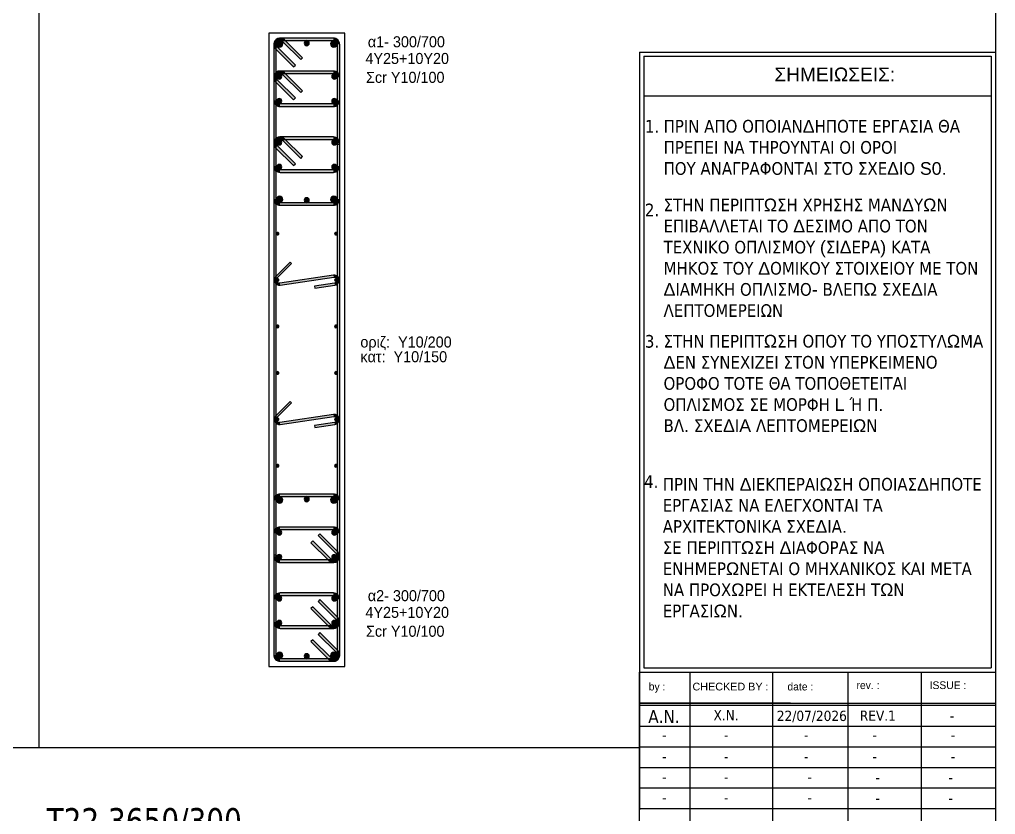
# Model space of a CAD drawing. Header units: millimetres. Extents: x -2171 to 1563, y -1758 to -1505.
# Drawn here: x -843.94 to -824.69, y -1616.94 to -1601.25 of the extents above; entities that cross this region are included whole.
import ezdxf

# ---------------------------------------------------------------- set-up
doc = ezdxf.new("R2010")
doc.units = ezdxf.units.MM
for name, color, linetype in [('-S-A3 PAGE', 3, 'Continuous'), ('-S_TEXT', 3, 'Continuous'), ('Col_Det', 7, 'Continuous'), ('Col_Det_Fill', 7, 'Continuous'), ('Geo_Col_Pro_1', 7, 'Continuous'), ('pinakaki', 153, 'Continuous')]:
    doc.layers.add(name, color=color, linetype=linetype)
doc.layers.add('TEXT', color=20, linetype='Continuous', lineweight=13)
doc.styles.add('S1Arl22_b_934_161', font='arial.ttf', dxfattribs={"width": 0.933629, "height": 0.002175})
doc.styles.get("Standard").update_dxf_attribs({"font": 'tahoma.ttf'})

# ---------------------------------------------------------------- blocks, each defined once
blk = doc.blocks.new('PINAKAKI')
at = {"layer": '-S-A3 PAGE', "ltscale": 5}
blk.add_line((121995.588, -208359.262), (121988.733, -208359.262), dxfattribs=at)
at = {"color": 0}
for p, q in [((121988.65, -208358.392), (121988.65, -208373.351)), ((121988.65, -208358.392), (121995.67, -208358.392)), ((121995.67, -208358.392), (121995.669, -208370.631)), ((121988.733, -208358.475), (121988.733, -208370.548)), ((121988.733, -208358.475), (121995.588, -208358.475)), ((121995.588, -208358.475), (121995.588, -208370.548)), ((121988.732, -208370.548), (121995.587, -208370.548)), ((121988.649, -208370.631), (121995.669, -208370.631)), ((121989.64, -208370.631), (121989.64, -208374.541)), ((121991.28, -208374.541), (121991.28, -208370.631)), ((121992.766, -208374.541), (121992.766, -208370.631)), ((121994.208, -208374.541), (121994.208, -208370.631)), ((121991.624, -208371.24), (121988.651, -208371.24)), ((121988.651, -208371.24), (121995.67, -208371.24)), ((121995.67, -208371.291), (121988.651, -208371.291)), ((121995.67, -208371.24), (121995.67, -208371.291))]:
    blk.add_line(p, q, dxfattribs=at)
at = {"color": 3}
blk.add_line((121995.67, -208372.455), (121995.67, -208374.541), dxfattribs=at)
at = {"color": 0}
blk.add_lwpolyline([(121988.651, -208370.631), (121995.67, -208370.631), (121995.67, -208374.541), (121988.651, -208374.541)], close=True, dxfattribs=at)
blk.add_lwpolyline([(121988.651, -208370.631), (121995.67, -208370.631), (121995.67, -208374.541), (121988.651, -208374.541)], close=True, dxfattribs=at)
for points in [[(121988.651, -208371.697), (121995.67, -208371.697)], [(121988.651, -208372.103), (121995.67, -208372.103)], [(121988.651, -208372.51), (121995.67, -208372.51)], [(121988.651, -208372.916), (121995.67, -208372.916)], [(121988.651, -208373.322), (121995.67, -208373.322)]]:
    blk.add_lwpolyline(points, dxfattribs=at)
at = {"layer": '-S_TEXT', "color": 3}
for s, p in [('1.', (121988.755, -208359.983)), ('2.', (121988.755, -208361.633)), ('3.', (121988.755, -208364.226)), ('4.', (121988.739, -208366.994))]:
    blk.add_text(s, height=0.25, dxfattribs=at).set_placement(p)
at = {"layer": '-S_TEXT', "color": 3, "char_height": 0.25, "attachment_point": 1}
for s, insert in [('ΠΡΙΝ ΑΠΟ ΟΠΟΙΑΝ{\\fArial|b0|i0|c186|p34;Δ}ΗΠΟΤΕ ΕΡΓΑΣΙΑ ΘΑ ΠΡΕΠΕΙ ΝΑ ΤΗΡΟΥΝΤΑΙ ΟΙ ΟΡΟΙ\\PΠΟΥ ΑΝΑΓΡΑΦΟΝΤΑΙ ΣΤΟ ΣΧΕ{\\fArial|b0|i0|c186|p34;Δ}ΙΟ {\\fArial|b0|i0|c186|p34;S0.}', (121989.123, -208359.731)), ('ΣΤΗΝ ΠΕΡΙΠΤ{\\fArial|b0|i0|c186|p34;Ω}ΣΗ ΧΡΗΣΗΣ ΜΑΝ{\\fArial|b0|i0|c186|p34;Δ}Υ{\\fArial|b0|i0|c186|p34;Ω}Ν ΕΠΙΒΑΛΛΕΤΑΙ ΤΟ {\\fArial|b0|i0|c186|p34;Δ}ΕΣΙΜΟ ΑΠΟ ΤΟΝ ΤΕΧΝΙΚΟ ΟΠΛΙΣΜΟΥ {\\fArial|b0|i0|c186|p34;(}ΣΙ{\\fArial|b0|i0|c186|p34;Δ}ΕΡΑ{\\fArial|b0|i0|c186|p34;) }ΚΑΤΑ ΜΗΚΟΣ ΤΟΥ {\\fArial|b0|i0|c186|p34;Δ}ΟΜΙΚΟΥ ΣΤΟΙΧΕΙΟΥ ΜΕ ΤΟΝ {\\fArial|b0|i0|c186|p34;Δ}ΙΑΜΗΚΗ ΟΠΛΙΣΜΟ{\\fArial|b0|i0|c186|p34;- }ΒΛΕΠ{\\fArial|b0|i0|c186|p34;Ω }ΣΧΕ{\\fArial|b0|i0|c186|p34;Δ}ΙΑ ΛΕΠΤΟΜΕΡΕΙΩΝ', (121989.123, -208361.284)), ('ΣΤΗΝ ΠΕΡΙΠΤ{\\fArial|b0|i0|c186|p34;Ω}ΣΗ ΟΠΟΥ ΤΟ ΥΠΟΣΤΥΛ{\\fArial|b0|i0|c186|p34;Ω}ΜΑ {\\fArial|b0|i0|c186|p34;Δ}ΕΝ ΣΥΝΕΧΙΖΕΙ ΣΤΟΝ ΥΠΕΡΚΕΙΜΕΝΟ ΟΡΟΦΟ ΤΟΤΕ ΘΑ ΤΟΠΟΘΕΤΕΙΤΑΙ ΟΠΛΙΣΜΟΣ ΣΕ ΜΟΡΦΗ {\\fArial|b0|i0|c186|p34;L }Ή Π{\\fArial|b0|i0|c186|p34;.  \\P}ΒΛ{\\fArial|b0|i0|c186|p34;. }ΣΧΕ{\\fArial|b0|i0|c186|p34;Δ}Ι{\\fArial|b0|i0|c186|p34;A }ΛΕΠΤΟΜΕΡΕΙ{\\fArial|b0|i0|c186|p34;Ω}Ν', (121989.123, -208363.973)), ('ΠΡΙΝ ΤΗΝ {\\fArial|b0|i0|c186|p34;Δ}ΙΕΚΠΕΡΑΙ{\\fArial|b0|i0|c186|p34;Ω}ΣΗ ΟΠΟΙΑΣ{\\fArial|b0|i0|c186|p34;Δ}ΗΠΟΤΕ ΕΡΓΑΣΙΑΣ ΝΑ ΕΛΕΓΧΟΝΤΑΙ ΤΑ ΑΡΧΙΤΕΚΤΟΝΙΚΑ ΣΧΕ{\\fArial|b0|i0|c186|p34;Δ}ΙΑ{\\fArial|b0|i0|c186|p34;.\\P}ΣΕ ΠΕΡΙΠΤ{\\fArial|b0|i0|c186|p34;Ω}ΣΗ {\\fArial|b0|i0|c186|p34;Δ}ΙΑΦΟΡΑΣ ΝΑ ΕΝΗΜΕΡ{\\fArial|b0|i0|c186|p34;Ω}ΝΕΤΑΙ Ο ΜΗΧΑΝΙΚΟΣ ΚΑΙ ΜΕΤΑ ΝΑ ΠΡΟΧ{\\fArial|b0|i0|c186|p34;Ω}ΡΕΙ Η ΕΚΤΕΛΕΣΗ Τ{\\fArial|b0|i0|c186|p34;Ω}Ν ΕΡΓΑΣΙ{\\fArial|b0|i0|c186|p34;Ω}Ν{\\fArial|b0|i0|c186|p34;.}', (121989.107, -208366.797))]:
    blk.add_mtext_dynamic_manual_height_columns(s, width=6.38621, gutter_width=1, heights=[0], dxfattribs=dict(at, insert=insert))
at = {"layer": 'pinakaki', "ltscale": 0.005, "insert": (121991.31, -208358.698), "char_height": 0.26955, "width": 6.67467, "attachment_point": 1}
blk.add_mtext('{\\fArial|b0|i0|c161|p34;ΣΗΜΕΙΩΣΕΙΣ:}', dxfattribs=at)
at = {"layer": 'TEXT', "color": 0, "attachment_point": 1}
for s, insert, char_height, width in [('\\pi0.20581;{\\fBankGothic Lt BT|b0|i0|c161|p34;\\C7;by :}', (121988.625, -208370.839), 0.15234, 0.91751), ('\\pi0.49205;{\\fArial|b0|i0|c186|p34;\\C7;CHECKED BY\\fBankGothic Lt BT|b0|i0|c161|p34; :}', (121989.201, -208370.839), 0.15234, 2.53906), ('\\pi0.83455;{\\fBankGothic Lt BT|b0|i0|c0|p34;\\C7;date :}', (121990.732, -208370.839), 0.15234, 2.53906), ('{\\fBankGothic Lt BT|b0|i0|c161|p34;\\C7;rev\\fBankGothic Lt BT|b0|i0|c0|p34;.\\fBankGothic Lt BT|b0|i0|c161|p34; :}', (121992.929, -208370.812), 0.152344, 2.53906), ('{\\fBankGothic Lt BT|b0|i0|c0|p34;\\C7;ISSUE\\fBankGothic Lt BT|b0|i0|c161|p34; :}', (121994.371, -208370.812), 0.15234, 2.53906), ('\\pi0.19627;{\\C7;A\\fTahoma|b0|i0|c161|p34;.\\fTahoma|b0|i0|c0|p34;N\\fTahoma|b0|i0|c161|p34;.}', (121988.625, -208371.379), 0.25391, 1.01563), ('\\pi1.02419;{\\H0.8x;\\C7;X.N.}', (121989.084, -208371.379), 0.25391, 2.53906), ('{\\fTahoma|b0|i0|c0|p34;\\C7;22\\fTahoma|b0|i0|c161|p34;/\\fTahoma|b0|i0|c0|p34;07\\fTahoma|b0|i0|c161|p34;/202\\fTahoma|b0|i0|c0|p34;6}', (121991.357, -208371.391), 0.203125, 1.35307), ('\\pi0.28843;{\\H0.8x;\\C7;REV.1}', (121992.706, -208371.388), 0.25391, 1.26753), ('\\pi0.54551;{\\H0.8x;\\C7; \\fTahoma|b0|i0|c161|p34;-}', (121994.148, -208371.388), 0.25391, 1.26753), ('\\pi0.46934;{\\H0.8x;\\C7;-}', (121988.625, -208371.768), 0.25391, 1.01563), ('\\pi1.23106;{\\H0.8x;\\C7;-}', (121989.084, -208371.768), 0.25391, 2.53906), ('\\pi1.09396;{\\H0.8x;\\C7;   -}', (121990.571, -208371.768), 0.25391, 2.53906), ('\\pi1.23106;{\\H0.8x;\\C7;-}', (121992.012, -208371.768), 0.25391, 2.53906), ('\\pi1.23106;{\\H0.8x;\\C7;-}', (121993.558, -208371.768), 0.25391, 2.53906), ('\\pi0.46934;{\\H0.8x;\\C7;-}', (121988.625, -208372.192), 0.25391, 1.01563), ('\\pi1.23106;{\\H0.8x;\\C7;-}', (121989.084, -208372.192), 0.25391, 2.53906), ('\\pi1.09396;{\\H0.8x;\\C7;   -}', (121990.571, -208372.192), 0.25391, 2.53906), ('\\pi1.23106;{\\H0.8x;\\C7;-}', (121992.012, -208372.192), 0.25391, 2.53906), ('\\pi1.23106;{\\H0.8x;\\C7;-}', (121993.558, -208372.192), 0.25391, 2.53906), ('\\pi0.46934;{\\H0.8x;\\C7;-}', (121988.625, -208372.598), 0.25391, 1.01563), ('\\pi1.23106;{\\H0.8x;\\C7;-}', (121989.084, -208372.598), 0.25391, 2.53906), ('\\pi1.23106;{\\H0.8x;\\C7;-}', (121990.732, -208372.598), 0.25391, 2.53906), ('\\pi0.5953;{\\fTahoma|b0|i0|c161|p34;\\H0.8x;\\C7;-}', (121992.706, -208372.607), 0.25391, 1.26753), ('\\pi0.5953;{\\fTahoma|b0|i0|c161|p34;\\H0.8x;\\C7;-}', (121994.148, -208372.607), 0.25391, 1.26753), ('\\pi0.46934;{\\H0.8x;\\C7;-}', (121988.625, -208373.004), 0.25391, 1.01563), ('\\pi1.23106;{\\H0.8x;\\C7;-}', (121989.084, -208373.004), 0.25391, 2.53906), ('\\pi1.23106;{\\H0.8x;\\C7;-}', (121990.732, -208373.004), 0.25391, 2.53906), ('\\pi0.5953;{\\fTahoma|b0|i0|c161|p34;\\H0.8x;\\C7;-}', (121992.706, -208373.013), 0.25391, 1.26753), ('\\pi0.5953;{\\fTahoma|b0|i0|c161|p34;\\H0.8x;\\C7;-}', (121994.148, -208373.013), 0.25391, 1.26753)]:
    blk.add_mtext(s, dxfattribs=dict(at, insert=insert, char_height=char_height, width=width))
at = {"layer": 'TEXT', "insert": (121992.706, -208371.388), "char_height": 0.25391, "width": 1.26753, "attachment_point": 1}
blk.add_mtext('{\\fTahoma|b0|i0|c0|p34;\\H0.8x;\\C7; }', dxfattribs=at)

msp = doc.modelspace()

# ---------------------------------------------------------------- hatches: boundary and pattern name
at = {"layer": 'Col_Det_Fill'}
for color, points in [(252, [(-838.744, -1601.6903), (-838.7087, -1601.655, 0.6681786), (-838.9221, -1601.7434), (-838.8721, -1601.7434, -0.6681786)]), (252, [(-838.7971, -1601.6684), (-838.7971, -1601.6184, 0.6681786), (-838.8855, -1601.8318), (-838.8501, -1601.7964, -0.6681786)]), (12, [(-838.8059, -1601.672, 0.4142136), (-838.8684, -1601.7345, 0.4142136), (-838.8059, -1601.797, 0.4142136), (-838.7434, -1601.7345, 0.4142136)]), (252, [(-837.7471, -1601.6684), (-837.7471, -1601.6184), (-838.7971, -1601.6184), (-838.7971, -1601.6684)]), (252, [(-838.3905, -1602.0439), (-838.3551, -1602.0085), (-838.7087, -1601.655), (-838.744, -1601.6903)]), (12, [(-838.2721, -1601.6684, 0.4142136), (-838.3221, -1601.7184, 0.4142136), (-838.2721, -1601.7684, 0.4142136), (-838.2221, -1601.7184, 0.4142136)]), (12, [(-837.7382, -1601.672, 0.4142136), (-837.8007, -1601.7345, 0.4142136), (-837.7382, -1601.797, 0.4142136), (-837.6757, -1601.7345, 0.4142136)]), (252, [(-837.6721, -1601.7434), (-837.6221, -1601.7434, 0.4142136), (-837.7471, -1601.6184), (-837.7471, -1601.6684, -0.4142136)]), (252, [(-838.8721, -1601.7434), (-838.9221, -1601.7434), (-838.9221, -1604.7934), (-838.8721, -1604.7934)]), (252, [(-838.8501, -1601.7964), (-838.8855, -1601.8318), (-838.5319, -1602.1853), (-838.4966, -1602.15)]), (252, [(-837.6721, -1604.7934), (-837.6221, -1604.7934), (-837.6221, -1601.7434), (-837.6721, -1601.7434)]), (252, [(-838.744, -1602.3403), (-838.7087, -1602.305, 0.6681786), (-838.9221, -1602.3934), (-838.8721, -1602.3934, -0.6681786)]), (252, [(-838.7971, -1602.3184), (-838.7971, -1602.2684, 0.6681786), (-838.8855, -1602.4818), (-838.8501, -1602.4464, -0.6681786)]), (252, [(-837.7471, -1602.3184), (-837.7471, -1602.2684), (-838.7971, -1602.2684), (-838.7971, -1602.3184)]), (252, [(-837.6721, -1602.3934), (-837.6221, -1602.3934, 0.4142136), (-837.7471, -1602.2684), (-837.7471, -1602.3184, -0.4142136)]), (252, [(-838.8721, -1602.3934), (-838.9221, -1602.3934), (-838.9221, -1602.8434), (-838.8721, -1602.8434)]), (252, [(-838.8501, -1602.4464), (-838.8855, -1602.4818), (-838.5319, -1602.8353), (-838.4966, -1602.8)]), (56, [(-838.8148, -1602.3257, 0.4142136), (-838.8648, -1602.3757, 0.4142136), (-838.8148, -1602.4257, 0.4142136), (-838.7648, -1602.3757, 0.4142136)]), (252, [(-838.3905, -1602.6939), (-838.3551, -1602.6585), (-838.7087, -1602.305), (-838.744, -1602.3403)]), (56, [(-837.7294, -1602.3257, 0.4142136), (-837.7794, -1602.3757, 0.4142136), (-837.7294, -1602.4257, 0.4142136), (-837.6794, -1602.3757, 0.4142136)]), (252, [(-837.6721, -1602.8434), (-837.6221, -1602.8434), (-837.6221, -1602.3934), (-837.6721, -1602.3934)]), (252, [(-838.8721, -1602.8434), (-838.9221, -1602.8434, 0.4142136), (-838.7971, -1602.9684), (-838.7971, -1602.9184, -0.4142136)]), (56, [(-838.8148, -1602.8111, 0.4142136), (-838.8648, -1602.8611, 0.4142136), (-838.8148, -1602.9111, 0.4142136), (-838.7648, -1602.8611, 0.4142136)]), (56, [(-837.7294, -1602.8111, 0.4142136), (-837.7794, -1602.8611, 0.4142136), (-837.7294, -1602.9111, 0.4142136), (-837.6794, -1602.8611, 0.4142136)]), (252, [(-837.7471, -1602.9184), (-837.7471, -1602.9684, 0.4142136), (-837.6221, -1602.8434), (-837.6721, -1602.8434, -0.4142136)]), (252, [(-838.7971, -1602.9184), (-838.7971, -1602.9684), (-837.7471, -1602.9684), (-837.7471, -1602.9184)]), (252, [(-838.744, -1603.6403), (-838.7087, -1603.605, 0.6681786), (-838.9221, -1603.6934), (-838.8721, -1603.6934, -0.6681786)]), (252, [(-838.7971, -1603.6184), (-838.7971, -1603.5684, 0.6681786), (-838.8855, -1603.7818), (-838.8501, -1603.7464, -0.6681786)]), (56, [(-838.8148, -1603.6257, 0.4142136), (-838.8648, -1603.6757, 0.4142136), (-838.8148, -1603.7257, 0.4142136), (-838.7648, -1603.6757, 0.4142136)]), (252, [(-837.7471, -1603.6184), (-837.7471, -1603.5684), (-838.7971, -1603.5684), (-838.7971, -1603.6184)]), (252, [(-838.3905, -1603.9939), (-838.3551, -1603.9585), (-838.7087, -1603.605), (-838.744, -1603.6403)]), (56, [(-837.7294, -1603.6257, 0.4142136), (-837.7794, -1603.6757, 0.4142136), (-837.7294, -1603.7257, 0.4142136), (-837.6794, -1603.6757, 0.4142136)]), (252, [(-837.6721, -1603.6934), (-837.6221, -1603.6934, 0.4142136), (-837.7471, -1603.5684), (-837.7471, -1603.6184, -0.4142136)]), (252, [(-838.8721, -1603.6934), (-838.9221, -1603.6934), (-838.9221, -1604.1434), (-838.8721, -1604.1434)]), (252, [(-838.8721, -1603.7169), (-838.9221, -1603.7169), (-838.9221, -1611.8199), (-838.8721, -1611.8199)]), (252, [(-838.8501, -1603.7464), (-838.8855, -1603.7818), (-838.5319, -1604.1353), (-838.4966, -1604.1)]), (252, [(-837.6721, -1604.1434), (-837.6221, -1604.1434), (-837.6221, -1603.6934), (-837.6721, -1603.6934)]), (252, [(-837.6721, -1611.8199), (-837.6221, -1611.8199), (-837.6221, -1603.7169), (-837.6721, -1603.7169)]), (252, [(-838.8721, -1604.1434), (-838.9221, -1604.1434, 0.4142136), (-838.7971, -1604.2684), (-838.7971, -1604.2184, -0.4142136)]), (56, [(-838.8148, -1604.1111, 0.4142136), (-838.8648, -1604.1611, 0.4142136), (-838.8148, -1604.2111, 0.4142136), (-838.7648, -1604.1611, 0.4142136)]), (56, [(-837.7294, -1604.1111, 0.4142136), (-837.7794, -1604.1611, 0.4142136), (-837.7294, -1604.2111, 0.4142136), (-837.6794, -1604.1611, 0.4142136)]), (252, [(-837.7471, -1604.2184), (-837.7471, -1604.2684, 0.4142136), (-837.6221, -1604.1434), (-837.6721, -1604.1434, -0.4142136)]), (252, [(-838.7971, -1604.2184), (-838.7971, -1604.2684), (-837.7471, -1604.2684), (-837.7471, -1604.2184)]), (252, [(-838.8721, -1604.7934), (-838.9221, -1604.7934, 0.4142136), (-838.7971, -1604.9184), (-838.7971, -1604.8684, -0.4142136)]), (12, [(-838.8059, -1604.7397, 0.4142136), (-838.8684, -1604.8022, 0.4142136), (-838.8059, -1604.8647, 0.4142136), (-838.7434, -1604.8022, 0.4142136)]), (12, [(-838.2721, -1604.7684, 0.4142136), (-838.3221, -1604.8184, 0.4142136), (-838.2721, -1604.8684, 0.4142136), (-838.2221, -1604.8184, 0.4142136)]), (12, [(-837.7382, -1604.7397, 0.4142136), (-837.8007, -1604.8022, 0.4142136), (-837.7382, -1604.8647, 0.4142136), (-837.6757, -1604.8022, 0.4142136)]), (252, [(-837.7471, -1604.8684), (-837.7471, -1604.9184, 0.4142136), (-837.6221, -1604.7934), (-837.6721, -1604.7934, -0.4142136)]), (252, [(-838.7971, -1604.8684), (-838.7971, -1604.9184), (-837.7471, -1604.9184), (-837.7471, -1604.8684)]), (133, [(-838.8471, -1605.5021, 0.4142136), (-838.8221, -1605.4771, 0.4142136), (-838.8471, -1605.4521, 0.4142136), (-838.8721, -1605.4771, 0.4142136)]), (133, [(-837.6971, -1605.5021, 0.4142136), (-837.6721, -1605.4771, 0.4142136), (-837.6971, -1605.4521, 0.4142136), (-837.7221, -1605.4771, 0.4142136)]), (252, [(-838.8828, -1606.3229), (-838.8545, -1606.3512), (-838.5717, -1606.0684), (-838.5999, -1606.0401)]), (252, [(-838.7973, -1606.4926), (-838.8032, -1606.453, -0.7233449), (-838.8545, -1606.3512), (-838.8828, -1606.3229, 0.7233449)]), (252, [(-837.741, -1606.3343), (-837.7469, -1606.2948), (-838.8032, -1606.453), (-838.7973, -1606.4926)]), (252, [(-837.7232, -1606.453), (-837.7173, -1606.4926, 1), (-837.7469, -1606.2948), (-837.741, -1606.3343, -1)]), (133, [(-838.8471, -1606.4186, 0.4142136), (-838.8221, -1606.3936, 0.4142136), (-838.8471, -1606.3686, 0.4142136), (-838.8721, -1606.3936, 0.4142136)]), (252, [(-838.1188, -1606.5123), (-838.1128, -1606.5518), (-837.7173, -1606.4926), (-837.7232, -1606.453)]), (133, [(-837.6971, -1606.4186, 0.4142136), (-837.6721, -1606.3936, 0.4142136), (-837.6971, -1606.3686, 0.4142136), (-837.7221, -1606.3936, 0.4142136)]), (133, [(-838.8471, -1607.3351, 0.4142136), (-838.8221, -1607.3101, 0.4142136), (-838.8471, -1607.2851, 0.4142136), (-838.8721, -1607.3101, 0.4142136)]), (133, [(-837.6971, -1607.3351, 0.4142136), (-837.6721, -1607.3101, 0.4142136), (-837.6971, -1607.2851, 0.4142136), (-837.7221, -1607.3101, 0.4142136)]), (133, [(-838.8471, -1608.2516, 0.4142136), (-838.8221, -1608.2266, 0.4142136), (-838.8471, -1608.2016, 0.4142136), (-838.8721, -1608.2266, 0.4142136)]), (133, [(-837.6971, -1608.2516, 0.4142136), (-837.6721, -1608.2266, 0.4142136), (-837.6971, -1608.2016, 0.4142136), (-837.7221, -1608.2266, 0.4142136)]), (252, [(-838.8828, -1609.0724), (-838.8545, -1609.1007), (-838.5717, -1608.8178), (-838.5999, -1608.7895)]), (252, [(-838.7973, -1609.242), (-838.8032, -1609.2024, -0.7233449), (-838.8545, -1609.1007), (-838.8828, -1609.0724, 0.7233449)]), (133, [(-838.8471, -1609.1681, 0.4142136), (-838.8221, -1609.1431, 0.4142136), (-838.8471, -1609.1181, 0.4142136), (-838.8721, -1609.1431, 0.4142136)]), (252, [(-837.741, -1609.0838), (-837.7469, -1609.0442), (-838.8032, -1609.2024), (-838.7973, -1609.242)]), (252, [(-838.1188, -1609.2617), (-838.1128, -1609.3013), (-837.7173, -1609.242), (-837.7232, -1609.2024)]), (252, [(-837.7232, -1609.2024), (-837.7173, -1609.242, 1), (-837.7469, -1609.0442), (-837.741, -1609.0838, -1)]), (133, [(-837.6971, -1609.1681, 0.4142136), (-837.6721, -1609.1431, 0.4142136), (-837.6971, -1609.1181, 0.4142136), (-837.7221, -1609.1431, 0.4142136)]), (133, [(-838.8471, -1610.0846, 0.4142136), (-838.8221, -1610.0596, 0.4142136), (-838.8471, -1610.0346, 0.4142136), (-838.8721, -1610.0596, 0.4142136)]), (133, [(-837.6971, -1610.0846, 0.4142136), (-837.6721, -1610.0596, 0.4142136), (-837.6971, -1610.0346, 0.4142136), (-837.7221, -1610.0596, 0.4142136)]), (252, [(-838.7971, -1610.6684), (-838.7971, -1610.6184, 0.4142136), (-838.9221, -1610.7434), (-838.8721, -1610.7434, -0.4142136)]), (252, [(-838.8721, -1610.7434), (-838.9221, -1610.7434), (-838.9221, -1613.7934), (-838.8721, -1613.7934)]), (12, [(-838.8059, -1610.797, 0.4142136), (-838.7434, -1610.7345, 0.4142136), (-838.8059, -1610.672, 0.4142136), (-838.8684, -1610.7345, 0.4142136)]), (252, [(-837.7471, -1610.6684), (-837.7471, -1610.6184), (-838.7971, -1610.6184), (-838.7971, -1610.6684)]), (12, [(-838.2721, -1610.7684, 0.4142136), (-838.2221, -1610.7184, 0.4142136), (-838.2721, -1610.6684, 0.4142136), (-838.3221, -1610.7184, 0.4142136)]), (12, [(-837.7382, -1610.797, 0.4142136), (-837.6757, -1610.7345, 0.4142136), (-837.7382, -1610.672, 0.4142136), (-837.8007, -1610.7345, 0.4142136)]), (252, [(-837.6721, -1610.7434), (-837.6221, -1610.7434, 0.4142136), (-837.7471, -1610.6184), (-837.7471, -1610.6684, -0.4142136)]), (252, [(-837.6721, -1613.7934), (-837.6221, -1613.7934), (-837.6221, -1610.7434), (-837.6721, -1610.7434)]), (252, [(-838.7971, -1611.3184), (-838.7971, -1611.2684, 0.4142136), (-838.9221, -1611.3934), (-838.8721, -1611.3934, -0.4142136)]), (56, [(-838.8148, -1611.4257, 0.4142136), (-838.7648, -1611.3757, 0.4142136), (-838.8148, -1611.3257, 0.4142136), (-838.8648, -1611.3757, 0.4142136)]), (252, [(-837.7471, -1611.3184), (-837.7471, -1611.2684), (-838.7971, -1611.2684), (-838.7971, -1611.3184)]), (56, [(-837.7294, -1611.4257, 0.4142136), (-837.6794, -1611.3757, 0.4142136), (-837.7294, -1611.3257, 0.4142136), (-837.7794, -1611.3757, 0.4142136)]), (252, [(-837.6721, -1611.3934), (-837.6221, -1611.3934, 0.4142136), (-837.7471, -1611.2684), (-837.7471, -1611.3184, -0.4142136)]), (252, [(-838.8721, -1611.3934), (-838.9221, -1611.3934), (-838.9221, -1611.8434), (-838.8721, -1611.8434)]), (252, [(-837.694, -1611.7903), (-837.6587, -1611.755), (-838.0122, -1611.4014), (-838.0476, -1611.4368)]), (252, [(-837.6721, -1611.8434), (-837.6221, -1611.8434), (-837.6221, -1611.3934), (-837.6721, -1611.3934)]), (252, [(-838.1537, -1611.5429), (-838.189, -1611.5782), (-837.8355, -1611.9318), (-837.8001, -1611.8964)]), (252, [(-838.8721, -1611.8434), (-838.9221, -1611.8434, 0.4142136), (-838.7971, -1611.9684), (-838.7971, -1611.9184, -0.4142136)]), (56, [(-838.8148, -1611.9111, 0.4142136), (-838.7648, -1611.8611, 0.4142136), (-838.8148, -1611.8111, 0.4142136), (-838.8648, -1611.8611, 0.4142136)]), (252, [(-837.8001, -1611.8964), (-837.8355, -1611.9318, 0.6681786), (-837.6221, -1611.8434), (-837.6721, -1611.8434, -0.6681786)]), (56, [(-837.7294, -1611.9111, 0.4142136), (-837.6794, -1611.8611, 0.4142136), (-837.7294, -1611.8111, 0.4142136), (-837.7794, -1611.8611, 0.4142136)]), (252, [(-837.7471, -1611.9184), (-837.7471, -1611.9684, 0.6681786), (-837.6587, -1611.755), (-837.694, -1611.7903, -0.6681786)]), (252, [(-838.7971, -1611.9184), (-838.7971, -1611.9684), (-837.7471, -1611.9684), (-837.7471, -1611.9184)]), (252, [(-838.7971, -1612.6184), (-838.7971, -1612.5684, 0.4142136), (-838.9221, -1612.6934), (-838.8721, -1612.6934, -0.4142136)]), (56, [(-838.8148, -1612.7257, 0.4142136), (-838.7648, -1612.6757, 0.4142136), (-838.8148, -1612.6257, 0.4142136), (-838.8648, -1612.6757, 0.4142136)]), (252, [(-837.7471, -1612.6184), (-837.7471, -1612.5684), (-838.7971, -1612.5684), (-838.7971, -1612.6184)]), (56, [(-837.7294, -1612.7257, 0.4142136), (-837.6794, -1612.6757, 0.4142136), (-837.7294, -1612.6257, 0.4142136), (-837.7794, -1612.6757, 0.4142136)]), (252, [(-837.6721, -1612.6934), (-837.6221, -1612.6934, 0.4142136), (-837.7471, -1612.5684), (-837.7471, -1612.6184, -0.4142136)]), (252, [(-838.8721, -1612.6934), (-838.9221, -1612.6934), (-838.9221, -1613.1434), (-838.8721, -1613.1434)]), (252, [(-838.1537, -1612.8429), (-838.189, -1612.8782), (-837.8355, -1613.2318), (-837.8001, -1613.1964)]), (252, [(-837.694, -1613.0903), (-837.6587, -1613.055), (-838.0122, -1612.7014), (-838.0476, -1612.7368)]), (252, [(-837.6721, -1613.1434), (-837.6221, -1613.1434), (-837.6221, -1612.6934), (-837.6721, -1612.6934)]), (252, [(-837.7471, -1613.2184), (-837.7471, -1613.2684, 0.6681786), (-837.6587, -1613.055), (-837.694, -1613.0903, -0.6681786)]), (252, [(-838.8721, -1613.1434), (-838.9221, -1613.1434, 0.4142136), (-838.7971, -1613.2684), (-838.7971, -1613.2184, -0.4142136)]), (56, [(-838.8148, -1613.2111, 0.4142136), (-838.7648, -1613.1611, 0.4142136), (-838.8148, -1613.1111, 0.4142136), (-838.8648, -1613.1611, 0.4142136)]), (252, [(-838.7971, -1613.2184), (-838.7971, -1613.2684), (-837.7471, -1613.2684), (-837.7471, -1613.2184)]), (252, [(-837.8001, -1613.1964), (-837.8355, -1613.2318, 0.6681786), (-837.6221, -1613.1434), (-837.6721, -1613.1434, -0.6681786)]), (56, [(-837.7294, -1613.2111, 0.4142136), (-837.6794, -1613.1611, 0.4142136), (-837.7294, -1613.1111, 0.4142136), (-837.7794, -1613.1611, 0.4142136)]), (252, [(-837.694, -1613.7403), (-837.6587, -1613.705), (-838.0122, -1613.3514), (-838.0476, -1613.3868)]), (252, [(-838.1537, -1613.4929), (-838.189, -1613.5282), (-837.8355, -1613.8818), (-837.8001, -1613.8464)]), (252, [(-838.8721, -1613.7934), (-838.9221, -1613.7934, 0.4142136), (-838.7971, -1613.9184), (-838.7971, -1613.8684, -0.4142136)]), (12, [(-838.8059, -1613.8647, 0.4142136), (-838.7434, -1613.8022, 0.4142136), (-838.8059, -1613.7397, 0.4142136), (-838.8684, -1613.8022, 0.4142136)]), (12, [(-838.2721, -1613.8684, 0.4142136), (-838.2221, -1613.8184, 0.4142136), (-838.2721, -1613.7684, 0.4142136), (-838.3221, -1613.8184, 0.4142136)]), (252, [(-837.8001, -1613.8464), (-837.8355, -1613.8818, 0.6681786), (-837.6221, -1613.7934), (-837.6721, -1613.7934, -0.6681786)]), (12, [(-837.7382, -1613.8647, 0.4142136), (-837.6757, -1613.8022, 0.4142136), (-837.7382, -1613.7397, 0.4142136), (-837.8007, -1613.8022, 0.4142136)]), (252, [(-837.7471, -1613.8684), (-837.7471, -1613.9184, 0.6681786), (-837.6587, -1613.705), (-837.694, -1613.7403, -0.6681786)]), (252, [(-838.7971, -1613.8684), (-838.7971, -1613.9184), (-837.7471, -1613.9184), (-837.7471, -1613.8684)])]:
    msp.add_hatch(color=color, dxfattribs=at).paths.add_polyline_path(points)

# ---------------------------------------------------------------- linework, layer by layer
at = {"layer": '-S_TEXT', "ltscale": 5}
msp.add_lwpolyline([(-882.8339, -1590.2497), (-824.6864, -1590.2497), (-824.6864, -1630.2944), (-882.8339, -1630.2944)], close=True, dxfattribs=at)
at = {"layer": 'Col_Det', "color": 7}
for points in [[(-837.5221, -1601.5184), (-839.0221, -1601.5184)], [(-839.0221, -1601.5184), (-839.0221, -1614.0184)], [(-837.5221, -1614.0184), (-837.5221, -1601.5184)], [(-837.7471, -1601.6184), (-838.7971, -1601.6184)], [(-838.7971, -1601.6684), (-837.7471, -1601.6684)], [(-838.744, -1601.6903), (-838.3905, -1602.0439)], [(-838.3551, -1602.0085), (-838.7087, -1601.655)], [(-838.9221, -1601.7434), (-838.9221, -1604.7934)], [(-838.8855, -1601.8318), (-838.5319, -1602.1853)], [(-838.8721, -1604.7934), (-838.8721, -1601.7434)], [(-838.4966, -1602.15), (-838.8501, -1601.7964)], [(-837.6721, -1601.7434), (-837.6721, -1604.7934)], [(-837.6221, -1604.7934), (-837.6221, -1601.7434)], [(-838.3905, -1602.0439), (-838.3551, -1602.0085)], [(-837.7471, -1602.2684), (-838.7971, -1602.2684)], [(-838.5319, -1602.1853), (-838.4966, -1602.15)], [(-838.9221, -1602.3934), (-838.9221, -1602.8434)], [(-838.8855, -1602.4818), (-838.5319, -1602.8353)], [(-838.8721, -1602.8434), (-838.8721, -1602.3934)], [(-838.4966, -1602.8), (-838.8501, -1602.4464)], [(-838.7971, -1602.3184), (-837.7471, -1602.3184)], [(-838.744, -1602.3403), (-838.3905, -1602.6939)], [(-838.3551, -1602.6585), (-838.7087, -1602.305)], [(-837.6721, -1602.3934), (-837.6721, -1602.8434)], [(-837.6221, -1602.8434), (-837.6221, -1602.3934)], [(-838.3905, -1602.6939), (-838.3551, -1602.6585)], [(-838.5319, -1602.8353), (-838.4966, -1602.8)], [(-837.7471, -1602.9184), (-838.7971, -1602.9184)], [(-838.7971, -1602.9684), (-837.7471, -1602.9684)], [(-837.7471, -1603.5684), (-838.7971, -1603.5684)], [(-838.7971, -1603.6184), (-837.7471, -1603.6184)], [(-838.3551, -1603.9585), (-838.7087, -1603.605)], [(-838.9221, -1603.6934), (-838.9221, -1604.1434)], [(-838.8721, -1603.7169), (-838.9221, -1603.7169)], [(-838.9221, -1603.7169), (-838.9221, -1611.8199)], [(-838.8855, -1603.7818), (-838.5319, -1604.1353)], [(-838.8721, -1604.1434), (-838.8721, -1603.6934)], [(-838.8721, -1611.8199), (-838.8721, -1603.7169)], [(-838.4966, -1604.1), (-838.8501, -1603.7464)], [(-838.744, -1603.6403), (-838.3905, -1603.9939)], [(-837.6721, -1603.6934), (-837.6721, -1604.1434)], [(-837.6221, -1603.7169), (-837.6721, -1603.7169)], [(-837.6721, -1603.7169), (-837.6721, -1611.8199)], [(-837.6221, -1604.1434), (-837.6221, -1603.6934)], [(-837.6221, -1611.8199), (-837.6221, -1603.7169)], [(-838.3905, -1603.9939), (-838.3551, -1603.9585)], [(-838.5319, -1604.1353), (-838.4966, -1604.1)], [(-837.7471, -1604.2184), (-838.7971, -1604.2184)], [(-838.7971, -1604.2684), (-837.7471, -1604.2684)], [(-837.7471, -1604.8684), (-838.7971, -1604.8684)], [(-838.7971, -1604.9184), (-837.7471, -1604.9184)], [(-838.5999, -1606.0401), (-838.8828, -1606.3229)], [(-838.8545, -1606.3512), (-838.5717, -1606.0684)], [(-838.5717, -1606.0684), (-838.5999, -1606.0401)], [(-837.7469, -1606.2948), (-838.8032, -1606.453)], [(-838.7973, -1606.4926), (-837.741, -1606.3343)], [(-837.7232, -1606.453), (-838.1188, -1606.5123)], [(-838.1188, -1606.5123), (-838.1128, -1606.5518)], [(-838.1128, -1606.5518), (-837.7173, -1606.4926)], [(-838.5999, -1608.7895), (-838.8828, -1609.0724)], [(-838.8545, -1609.1007), (-838.5717, -1608.8178)], [(-838.5717, -1608.8178), (-838.5999, -1608.7895)], [(-837.7469, -1609.0442), (-838.8032, -1609.2024)], [(-838.7973, -1609.242), (-837.741, -1609.0838)], [(-837.7232, -1609.2024), (-838.1188, -1609.2617)], [(-838.1188, -1609.2617), (-838.1128, -1609.3013)], [(-838.1128, -1609.3013), (-837.7173, -1609.242)], [(-838.9221, -1610.7434), (-838.9221, -1613.7934)], [(-838.8721, -1613.7934), (-838.8721, -1610.7434)], [(-837.7471, -1610.6184), (-838.7971, -1610.6184)], [(-838.7971, -1610.6684), (-837.7471, -1610.6684)], [(-837.6721, -1610.7434), (-837.6721, -1613.7934)], [(-837.6221, -1613.7934), (-837.6221, -1610.7434)], [(-837.7471, -1611.2684), (-838.7971, -1611.2684)], [(-838.7971, -1611.3184), (-837.7471, -1611.3184)], [(-838.9221, -1611.3934), (-838.9221, -1611.8434)], [(-838.8721, -1611.8434), (-838.8721, -1611.3934)], [(-838.0122, -1611.4014), (-838.0476, -1611.4368)], [(-838.0476, -1611.4368), (-837.694, -1611.7903)], [(-837.6587, -1611.755), (-838.0122, -1611.4014)], [(-837.6721, -1611.3934), (-837.6721, -1611.8434)], [(-837.6221, -1611.8434), (-837.6221, -1611.3934)], [(-838.1537, -1611.5429), (-838.189, -1611.5782)], [(-838.189, -1611.5782), (-837.8355, -1611.9318)], [(-837.8001, -1611.8964), (-838.1537, -1611.5429)], [(-838.9221, -1611.8199), (-838.8721, -1611.8199)], [(-837.6721, -1611.8199), (-837.6221, -1611.8199)], [(-837.7471, -1611.9184), (-838.7971, -1611.9184)], [(-838.7971, -1611.9684), (-837.7471, -1611.9684)], [(-837.7471, -1612.5684), (-838.7971, -1612.5684)], [(-838.7971, -1612.6184), (-837.7471, -1612.6184)], [(-838.9221, -1612.6934), (-838.9221, -1613.1434)], [(-838.8721, -1613.1434), (-838.8721, -1612.6934)], [(-838.1537, -1612.8429), (-838.189, -1612.8782)], [(-838.189, -1612.8782), (-837.8355, -1613.2318)], [(-837.8001, -1613.1964), (-838.1537, -1612.8429)], [(-838.0122, -1612.7014), (-838.0476, -1612.7368)], [(-838.0476, -1612.7368), (-837.694, -1613.0903)], [(-837.6587, -1613.055), (-838.0122, -1612.7014)], [(-837.6721, -1612.6934), (-837.6721, -1613.1434)], [(-837.6221, -1613.1434), (-837.6221, -1612.6934)], [(-837.7471, -1613.2184), (-838.7971, -1613.2184)], [(-838.7971, -1613.2684), (-837.7471, -1613.2684)], [(-838.0122, -1613.3514), (-838.0476, -1613.3868)], [(-838.0476, -1613.3868), (-837.694, -1613.7403)], [(-837.6587, -1613.705), (-838.0122, -1613.3514)], [(-838.1537, -1613.4929), (-838.189, -1613.5282)], [(-838.189, -1613.5282), (-837.8355, -1613.8818)], [(-837.8001, -1613.8464), (-838.1537, -1613.4929)], [(-839.0221, -1614.0184), (-837.5221, -1614.0184)], [(-837.7471, -1613.8684), (-838.7971, -1613.8684)], [(-838.7971, -1613.9184), (-837.7471, -1613.9184)]]:
    msp.add_lwpolyline(points, dxfattribs=at)
for points in [[(-838.7087, -1601.655, 0.6681786), (-838.9221, -1601.7434)], [(-838.7971, -1601.6184, 0.6681786), (-838.8855, -1601.8318)], [(-838.8721, -1601.7434, -0.6681786), (-838.744, -1601.6903, -0.6681786)], [(-838.8501, -1601.7964, -0.6681786), (-838.7971, -1601.6684, -0.6681786)], [(-838.8059, -1601.672, 0.4142136), (-838.8684, -1601.7345, 0.4142136)], [(-838.7434, -1601.7345, 0.4142136), (-838.8059, -1601.672, 0.4142136)], [(-838.2721, -1601.6684, 0.4142136), (-838.3221, -1601.7184, 0.4142136)], [(-838.2221, -1601.7184, 0.4142136), (-838.2721, -1601.6684, 0.4142136)], [(-837.7382, -1601.672, 0.4142136), (-837.8007, -1601.7345, 0.4142136)], [(-837.6221, -1601.7434, 0.4142136), (-837.7471, -1601.6184)], [(-837.7471, -1601.6684, -0.4142136), (-837.6721, -1601.7434, -0.4142136)], [(-837.6757, -1601.7345, 0.4142136), (-837.7382, -1601.672, 0.4142136)], [(-838.8684, -1601.7345, 0.4142136), (-838.8059, -1601.797, 0.4142136)], [(-838.8059, -1601.797, 0.4142136), (-838.7434, -1601.7345, 0.4142136)], [(-838.3221, -1601.7184, 0.4142136), (-838.2721, -1601.7684, 0.4142136)], [(-838.2721, -1601.7684, 0.4142136), (-838.2221, -1601.7184, 0.4142136)], [(-837.8007, -1601.7345, 0.4142136), (-837.7382, -1601.797, 0.4142136)], [(-837.7382, -1601.797, 0.4142136), (-837.6757, -1601.7345, 0.4142136)], [(-838.7087, -1602.305, 0.6681786), (-838.9221, -1602.3934)], [(-838.7971, -1602.2684, 0.6681786), (-838.8855, -1602.4818)], [(-837.6221, -1602.3934, 0.4142136), (-837.7471, -1602.2684)], [(-838.8721, -1602.3934, -0.6681786), (-838.744, -1602.3403, -0.6681786)], [(-838.8501, -1602.4464, -0.6681786), (-838.7971, -1602.3184, -0.6681786)], [(-838.8148, -1602.3257, 0.4142136), (-838.8648, -1602.3757, 0.4142136)], [(-838.8648, -1602.3757, 0.4142136), (-838.8148, -1602.4257, 0.4142136)], [(-838.7648, -1602.3757, 0.4142136), (-838.8148, -1602.3257, 0.4142136)], [(-838.8148, -1602.4257, 0.4142136), (-838.7648, -1602.3757, 0.4142136)], [(-837.7294, -1602.3257, 0.4142136), (-837.7794, -1602.3757, 0.4142136)], [(-837.7794, -1602.3757, 0.4142136), (-837.7294, -1602.4257, 0.4142136)], [(-837.7471, -1602.3184, -0.4142136), (-837.6721, -1602.3934, -0.4142136)], [(-837.6794, -1602.3757, 0.4142136), (-837.7294, -1602.3257, 0.4142136)], [(-837.7294, -1602.4257, 0.4142136), (-837.6794, -1602.3757, 0.4142136)], [(-838.9221, -1602.8434, 0.4142136), (-838.7971, -1602.9684)], [(-838.7971, -1602.9184, -0.4142136), (-838.8721, -1602.8434, -0.4142136)], [(-838.8148, -1602.8111, 0.4142136), (-838.8648, -1602.8611, 0.4142136)], [(-838.8648, -1602.8611, 0.4142136), (-838.8148, -1602.9111, 0.4142136)], [(-838.7648, -1602.8611, 0.4142136), (-838.8148, -1602.8111, 0.4142136)], [(-838.8148, -1602.9111, 0.4142136), (-838.7648, -1602.8611, 0.4142136)], [(-837.7294, -1602.8111, 0.4142136), (-837.7794, -1602.8611, 0.4142136)], [(-837.7794, -1602.8611, 0.4142136), (-837.7294, -1602.9111, 0.4142136)], [(-837.7471, -1602.9684, 0.4142136), (-837.6221, -1602.8434)], [(-837.6721, -1602.8434, -0.4142136), (-837.7471, -1602.9184, -0.4142136)], [(-837.6794, -1602.8611, 0.4142136), (-837.7294, -1602.8111, 0.4142136)], [(-837.7294, -1602.9111, 0.4142136), (-837.6794, -1602.8611, 0.4142136)], [(-838.7087, -1603.605, 0.6681786), (-838.9221, -1603.6934)], [(-838.7971, -1603.5684, 0.6681786), (-838.8855, -1603.7818)], [(-838.8721, -1603.6934, -0.6681786), (-838.744, -1603.6403, -0.6681786)], [(-838.8501, -1603.7464, -0.6681786), (-838.7971, -1603.6184, -0.6681786)], [(-838.8148, -1603.6257, 0.4142136), (-838.8648, -1603.6757, 0.4142136)], [(-838.7648, -1603.6757, 0.4142136), (-838.8148, -1603.6257, 0.4142136)], [(-837.7294, -1603.6257, 0.4142136), (-837.7794, -1603.6757, 0.4142136)], [(-837.6221, -1603.6934, 0.4142136), (-837.7471, -1603.5684)], [(-837.7471, -1603.6184, -0.4142136), (-837.6721, -1603.6934, -0.4142136)], [(-837.6794, -1603.6757, 0.4142136), (-837.7294, -1603.6257, 0.4142136)], [(-838.8648, -1603.6757, 0.4142136), (-838.8148, -1603.7257, 0.4142136)], [(-838.8148, -1603.7257, 0.4142136), (-838.7648, -1603.6757, 0.4142136)], [(-837.7794, -1603.6757, 0.4142136), (-837.7294, -1603.7257, 0.4142136)], [(-837.7294, -1603.7257, 0.4142136), (-837.6794, -1603.6757, 0.4142136)], [(-838.9221, -1604.1434, 0.4142136), (-838.7971, -1604.2684)], [(-838.7971, -1604.2184, -0.4142136), (-838.8721, -1604.1434, -0.4142136)], [(-838.8148, -1604.1111, 0.4142136), (-838.8648, -1604.1611, 0.4142136)], [(-838.8648, -1604.1611, 0.4142136), (-838.8148, -1604.2111, 0.4142136)], [(-838.7648, -1604.1611, 0.4142136), (-838.8148, -1604.1111, 0.4142136)], [(-838.8148, -1604.2111, 0.4142136), (-838.7648, -1604.1611, 0.4142136)], [(-837.7294, -1604.1111, 0.4142136), (-837.7794, -1604.1611, 0.4142136)], [(-837.7794, -1604.1611, 0.4142136), (-837.7294, -1604.2111, 0.4142136)], [(-837.7471, -1604.2684, 0.4142136), (-837.6221, -1604.1434)], [(-837.6721, -1604.1434, -0.4142136), (-837.7471, -1604.2184, -0.4142136)], [(-837.6794, -1604.1611, 0.4142136), (-837.7294, -1604.1111, 0.4142136)], [(-837.7294, -1604.2111, 0.4142136), (-837.6794, -1604.1611, 0.4142136)], [(-838.9221, -1604.7934, 0.4142136), (-838.7971, -1604.9184)], [(-838.7971, -1604.8684, -0.4142136), (-838.8721, -1604.7934, -0.4142136)], [(-838.8059, -1604.7397, 0.4142136), (-838.8684, -1604.8022, 0.4142136)], [(-838.7434, -1604.8022, 0.4142136), (-838.8059, -1604.7397, 0.4142136)], [(-838.2721, -1604.7684, 0.4142136), (-838.3221, -1604.8184, 0.4142136)], [(-838.2221, -1604.8184, 0.4142136), (-838.2721, -1604.7684, 0.4142136)], [(-837.7382, -1604.7397, 0.4142136), (-837.8007, -1604.8022, 0.4142136)], [(-837.7471, -1604.9184, 0.4142136), (-837.6221, -1604.7934)], [(-837.6721, -1604.7934, -0.4142136), (-837.7471, -1604.8684, -0.4142136)], [(-837.6757, -1604.8022, 0.4142136), (-837.7382, -1604.7397, 0.4142136)], [(-838.8684, -1604.8022, 0.4142136), (-838.8059, -1604.8647, 0.4142136)], [(-838.8059, -1604.8647, 0.4142136), (-838.7434, -1604.8022, 0.4142136)], [(-838.3221, -1604.8184, 0.4142136), (-838.2721, -1604.8684, 0.4142136)], [(-838.2721, -1604.8684, 0.4142136), (-838.2221, -1604.8184, 0.4142136)], [(-837.8007, -1604.8022, 0.4142136), (-837.7382, -1604.8647, 0.4142136)], [(-837.7382, -1604.8647, 0.4142136), (-837.6757, -1604.8022, 0.4142136)], [(-838.8471, -1605.4521, 0.4142136), (-838.8721, -1605.4771, 0.4142136)], [(-838.8721, -1605.4771, 0.4142136), (-838.8471, -1605.5021, 0.4142136)], [(-838.8221, -1605.4771, 0.4142136), (-838.8471, -1605.4521, 0.4142136)], [(-838.8471, -1605.5021, 0.4142136), (-838.8221, -1605.4771, 0.4142136)], [(-837.6971, -1605.4521, 0.4142136), (-837.7221, -1605.4771, 0.4142136)], [(-837.7221, -1605.4771, 0.4142136), (-837.6971, -1605.5021, 0.4142136)], [(-837.6721, -1605.4771, 0.4142136), (-837.6971, -1605.4521, 0.4142136)], [(-837.6971, -1605.5021, 0.4142136), (-837.6721, -1605.4771, 0.4142136)], [(-838.8828, -1606.3229, 0.7233449), (-838.7973, -1606.4926, 0.7233449)], [(-837.7173, -1606.4926, 1), (-837.7469, -1606.2948)], [(-837.741, -1606.3343, -1), (-837.7232, -1606.453, -1)], [(-838.8032, -1606.453, -0.7233449), (-838.8545, -1606.3512)], [(-838.8471, -1606.3686, 0.4142136), (-838.8721, -1606.3936, 0.4142136)], [(-838.8721, -1606.3936, 0.4142136), (-838.8471, -1606.4186, 0.4142136)], [(-838.8221, -1606.3936, 0.4142136), (-838.8471, -1606.3686, 0.4142136)], [(-838.8471, -1606.4186, 0.4142136), (-838.8221, -1606.3936, 0.4142136)], [(-837.6971, -1606.3686, 0.4142136), (-837.7221, -1606.3936, 0.4142136)], [(-837.7221, -1606.3936, 0.4142136), (-837.6971, -1606.4186, 0.4142136)], [(-837.6721, -1606.3936, 0.4142136), (-837.6971, -1606.3686, 0.4142136)], [(-837.6971, -1606.4186, 0.4142136), (-837.6721, -1606.3936, 0.4142136)], [(-838.8471, -1607.2851, 0.4142136), (-838.8721, -1607.3101, 0.4142136)], [(-838.8221, -1607.3101, 0.4142136), (-838.8471, -1607.2851, 0.4142136)], [(-837.6971, -1607.2851, 0.4142136), (-837.7221, -1607.3101, 0.4142136)], [(-837.6721, -1607.3101, 0.4142136), (-837.6971, -1607.2851, 0.4142136)], [(-838.8721, -1607.3101, 0.4142136), (-838.8471, -1607.3351, 0.4142136)], [(-838.8471, -1607.3351, 0.4142136), (-838.8221, -1607.3101, 0.4142136)], [(-837.7221, -1607.3101, 0.4142136), (-837.6971, -1607.3351, 0.4142136)], [(-837.6971, -1607.3351, 0.4142136), (-837.6721, -1607.3101, 0.4142136)], [(-838.8471, -1608.2016, 0.4142136), (-838.8721, -1608.2266, 0.4142136)], [(-838.8721, -1608.2266, 0.4142136), (-838.8471, -1608.2516, 0.4142136)], [(-838.8221, -1608.2266, 0.4142136), (-838.8471, -1608.2016, 0.4142136)], [(-838.8471, -1608.2516, 0.4142136), (-838.8221, -1608.2266, 0.4142136)], [(-837.6971, -1608.2016, 0.4142136), (-837.7221, -1608.2266, 0.4142136)], [(-837.7221, -1608.2266, 0.4142136), (-837.6971, -1608.2516, 0.4142136)], [(-837.6721, -1608.2266, 0.4142136), (-837.6971, -1608.2016, 0.4142136)], [(-837.6971, -1608.2516, 0.4142136), (-837.6721, -1608.2266, 0.4142136)], [(-838.8828, -1609.0724, 0.7233449), (-838.7973, -1609.242, 0.7233449)], [(-838.8032, -1609.2024, -0.7233449), (-838.8545, -1609.1007)], [(-838.8471, -1609.1181, 0.4142136), (-838.8721, -1609.1431, 0.4142136)], [(-838.8721, -1609.1431, 0.4142136), (-838.8471, -1609.1681, 0.4142136)], [(-838.8221, -1609.1431, 0.4142136), (-838.8471, -1609.1181, 0.4142136)], [(-838.8471, -1609.1681, 0.4142136), (-838.8221, -1609.1431, 0.4142136)], [(-837.7173, -1609.242, 1), (-837.7469, -1609.0442)], [(-837.741, -1609.0838, -1), (-837.7232, -1609.2024, -1)], [(-837.6971, -1609.1181, 0.4142136), (-837.7221, -1609.1431, 0.4142136)], [(-837.7221, -1609.1431, 0.4142136), (-837.6971, -1609.1681, 0.4142136)], [(-837.6721, -1609.1431, 0.4142136), (-837.6971, -1609.1181, 0.4142136)], [(-837.6971, -1609.1681, 0.4142136), (-837.6721, -1609.1431, 0.4142136)], [(-838.8471, -1610.0346, 0.4142136), (-838.8721, -1610.0596, 0.4142136)], [(-838.8721, -1610.0596, 0.4142136), (-838.8471, -1610.0846, 0.4142136)], [(-838.8221, -1610.0596, 0.4142136), (-838.8471, -1610.0346, 0.4142136)], [(-838.8471, -1610.0846, 0.4142136), (-838.8221, -1610.0596, 0.4142136)], [(-837.6971, -1610.0346, 0.4142136), (-837.7221, -1610.0596, 0.4142136)], [(-837.7221, -1610.0596, 0.4142136), (-837.6971, -1610.0846, 0.4142136)], [(-837.6721, -1610.0596, 0.4142136), (-837.6971, -1610.0346, 0.4142136)], [(-837.6971, -1610.0846, 0.4142136), (-837.6721, -1610.0596, 0.4142136)], [(-838.7971, -1610.6184, 0.4142136), (-838.9221, -1610.7434)], [(-838.8721, -1610.7434, -0.4142136), (-838.7971, -1610.6684, -0.4142136)], [(-838.8059, -1610.672, 0.4142136), (-838.8684, -1610.7345, 0.4142136)], [(-838.8684, -1610.7345, 0.4142136), (-838.8059, -1610.797, 0.4142136)], [(-838.7434, -1610.7345, 0.4142136), (-838.8059, -1610.672, 0.4142136)], [(-838.8059, -1610.797, 0.4142136), (-838.7434, -1610.7345, 0.4142136)], [(-838.2721, -1610.6684, 0.4142136), (-838.3221, -1610.7184, 0.4142136)], [(-838.3221, -1610.7184, 0.4142136), (-838.2721, -1610.7684, 0.4142136)], [(-838.2221, -1610.7184, 0.4142136), (-838.2721, -1610.6684, 0.4142136)], [(-838.2721, -1610.7684, 0.4142136), (-838.2221, -1610.7184, 0.4142136)], [(-837.7382, -1610.672, 0.4142136), (-837.8007, -1610.7345, 0.4142136)], [(-837.8007, -1610.7345, 0.4142136), (-837.7382, -1610.797, 0.4142136)], [(-837.6221, -1610.7434, 0.4142136), (-837.7471, -1610.6184)], [(-837.7471, -1610.6684, -0.4142136), (-837.6721, -1610.7434, -0.4142136)], [(-837.6757, -1610.7345, 0.4142136), (-837.7382, -1610.672, 0.4142136)], [(-837.7382, -1610.797, 0.4142136), (-837.6757, -1610.7345, 0.4142136)], [(-838.7971, -1611.2684, 0.4142136), (-838.9221, -1611.3934)], [(-838.8721, -1611.3934, -0.4142136), (-838.7971, -1611.3184, -0.4142136)], [(-838.8148, -1611.3257, 0.4142136), (-838.8648, -1611.3757, 0.4142136)], [(-838.7648, -1611.3757, 0.4142136), (-838.8148, -1611.3257, 0.4142136)], [(-837.7294, -1611.3257, 0.4142136), (-837.7794, -1611.3757, 0.4142136)], [(-837.6221, -1611.3934, 0.4142136), (-837.7471, -1611.2684)], [(-837.7471, -1611.3184, -0.4142136), (-837.6721, -1611.3934, -0.4142136)], [(-837.6794, -1611.3757, 0.4142136), (-837.7294, -1611.3257, 0.4142136)], [(-838.8648, -1611.3757, 0.4142136), (-838.8148, -1611.4257, 0.4142136)], [(-838.8148, -1611.4257, 0.4142136), (-838.7648, -1611.3757, 0.4142136)], [(-837.7794, -1611.3757, 0.4142136), (-837.7294, -1611.4257, 0.4142136)], [(-837.7294, -1611.4257, 0.4142136), (-837.6794, -1611.3757, 0.4142136)], [(-838.9221, -1611.8434, 0.4142136), (-838.7971, -1611.9684)], [(-838.7971, -1611.9184, -0.4142136), (-838.8721, -1611.8434, -0.4142136)], [(-838.8148, -1611.8111, 0.4142136), (-838.8648, -1611.8611, 0.4142136)], [(-838.8648, -1611.8611, 0.4142136), (-838.8148, -1611.9111, 0.4142136)], [(-838.7648, -1611.8611, 0.4142136), (-838.8148, -1611.8111, 0.4142136)], [(-838.8148, -1611.9111, 0.4142136), (-838.7648, -1611.8611, 0.4142136)], [(-837.8355, -1611.9318, 0.6681786), (-837.6221, -1611.8434)], [(-837.6721, -1611.8434, -0.6681786), (-837.8001, -1611.8964, -0.6681786)], [(-837.7294, -1611.8111, 0.4142136), (-837.7794, -1611.8611, 0.4142136)], [(-837.7794, -1611.8611, 0.4142136), (-837.7294, -1611.9111, 0.4142136)], [(-837.7471, -1611.9684, 0.6681786), (-837.6587, -1611.755)], [(-837.694, -1611.7903, -0.6681786), (-837.7471, -1611.9184, -0.6681786)], [(-837.6794, -1611.8611, 0.4142136), (-837.7294, -1611.8111, 0.4142136)], [(-837.7294, -1611.9111, 0.4142136), (-837.6794, -1611.8611, 0.4142136)], [(-838.7971, -1612.5684, 0.4142136), (-838.9221, -1612.6934)], [(-838.8721, -1612.6934, -0.4142136), (-838.7971, -1612.6184, -0.4142136)], [(-838.8148, -1612.6257, 0.4142136), (-838.8648, -1612.6757, 0.4142136)], [(-838.8648, -1612.6757, 0.4142136), (-838.8148, -1612.7257, 0.4142136)], [(-838.7648, -1612.6757, 0.4142136), (-838.8148, -1612.6257, 0.4142136)], [(-838.8148, -1612.7257, 0.4142136), (-838.7648, -1612.6757, 0.4142136)], [(-837.7294, -1612.6257, 0.4142136), (-837.7794, -1612.6757, 0.4142136)], [(-837.7794, -1612.6757, 0.4142136), (-837.7294, -1612.7257, 0.4142136)], [(-837.6221, -1612.6934, 0.4142136), (-837.7471, -1612.5684)], [(-837.7471, -1612.6184, -0.4142136), (-837.6721, -1612.6934, -0.4142136)], [(-837.6794, -1612.6757, 0.4142136), (-837.7294, -1612.6257, 0.4142136)], [(-837.7294, -1612.7257, 0.4142136), (-837.6794, -1612.6757, 0.4142136)], [(-837.7471, -1613.2684, 0.6681786), (-837.6587, -1613.055)], [(-838.9221, -1613.1434, 0.4142136), (-838.7971, -1613.2684)], [(-838.7971, -1613.2184, -0.4142136), (-838.8721, -1613.1434, -0.4142136)], [(-838.8148, -1613.1111, 0.4142136), (-838.8648, -1613.1611, 0.4142136)], [(-838.8648, -1613.1611, 0.4142136), (-838.8148, -1613.2111, 0.4142136)], [(-838.7648, -1613.1611, 0.4142136), (-838.8148, -1613.1111, 0.4142136)], [(-838.8148, -1613.2111, 0.4142136), (-838.7648, -1613.1611, 0.4142136)], [(-837.8355, -1613.2318, 0.6681786), (-837.6221, -1613.1434)], [(-837.6721, -1613.1434, -0.6681786), (-837.8001, -1613.1964, -0.6681786)], [(-837.7294, -1613.1111, 0.4142136), (-837.7794, -1613.1611, 0.4142136)], [(-837.7794, -1613.1611, 0.4142136), (-837.7294, -1613.2111, 0.4142136)], [(-837.694, -1613.0903, -0.6681786), (-837.7471, -1613.2184, -0.6681786)], [(-837.6794, -1613.1611, 0.4142136), (-837.7294, -1613.1111, 0.4142136)], [(-837.7294, -1613.2111, 0.4142136), (-837.6794, -1613.1611, 0.4142136)], [(-838.9221, -1613.7934, 0.4142136), (-838.7971, -1613.9184)], [(-838.7971, -1613.8684, -0.4142136), (-838.8721, -1613.7934, -0.4142136)], [(-838.8059, -1613.7397, 0.4142136), (-838.8684, -1613.8022, 0.4142136)], [(-838.8684, -1613.8022, 0.4142136), (-838.8059, -1613.8647, 0.4142136)], [(-838.7434, -1613.8022, 0.4142136), (-838.8059, -1613.7397, 0.4142136)], [(-838.8059, -1613.8647, 0.4142136), (-838.7434, -1613.8022, 0.4142136)], [(-838.2721, -1613.7684, 0.4142136), (-838.3221, -1613.8184, 0.4142136)], [(-838.3221, -1613.8184, 0.4142136), (-838.2721, -1613.8684, 0.4142136)], [(-838.2221, -1613.8184, 0.4142136), (-838.2721, -1613.7684, 0.4142136)], [(-838.2721, -1613.8684, 0.4142136), (-838.2221, -1613.8184, 0.4142136)], [(-837.8355, -1613.8818, 0.6681786), (-837.6221, -1613.7934)], [(-837.7382, -1613.7397, 0.4142136), (-837.8007, -1613.8022, 0.4142136)], [(-837.8007, -1613.8022, 0.4142136), (-837.7382, -1613.8647, 0.4142136)], [(-837.6721, -1613.7934, -0.6681786), (-837.8001, -1613.8464, -0.6681786)], [(-837.7471, -1613.9184, 0.6681786), (-837.6587, -1613.705)], [(-837.694, -1613.7403, -0.6681786), (-837.7471, -1613.8684, -0.6681786)], [(-837.6757, -1613.8022, 0.4142136), (-837.7382, -1613.7397, 0.4142136)], [(-837.7382, -1613.8647, 0.4142136), (-837.6757, -1613.8022, 0.4142136)]]:
    msp.add_lwpolyline(points, format="xyb", dxfattribs=at)
at = {"layer": 'Geo_Col_Pro_1', "color": 4, "linetype": 'Continuous', "ltscale": 0.5}
for p, q in [((-843.5541, -1590.2497), (-843.5541, -1615.6192)), ((-853.3092, -1615.6192), (-831.7062, -1615.6192))]:
    msp.add_line(p, q, dxfattribs=at)

# ---------------------------------------------------------------- block references
at = {"layer": '-S_TEXT', "linetype": 'Continuous', "ltscale": 0.5}
msp.add_blockref('PINAKAKI', (-122820.3566, 206756.498), dxfattribs=at)

# ---------------------------------------------------------------- texts
at = {"layer": 'Col_Det', "color": 7, "style": 'S1Arl22_b_934_161', "width": 0.933629}
for s, p in [(' α1- 300/700', (-837.1458, -1601.7997)), ('4Y25+10Y20', (-837.1143, -1602.1293)), ('Σcr Y10/100', (-837.1024, -1602.5018)), ('οριζ:  Y10/200', (-837.2139, -1607.7253)), ('κατ:  Y10/150', (-837.2139, -1608.0153)), (' α2- 300/700', (-837.1458, -1612.7317)), ('4Y25+10Y20', (-837.1143, -1613.0613)), ('Σcr Y10/100', (-837.1024, -1613.4338))]:
    msp.add_text(s, height=0.2175, dxfattribs=at).set_placement(p)
at = {"layer": 'pinakaki', "color": 1, "width": 0.933629}
msp.add_text('Τ22 3650/300', height=0.5, dxfattribs=at).set_placement((-843.4036, -1617.3157))

doc.saveas('drawing.dxf')
